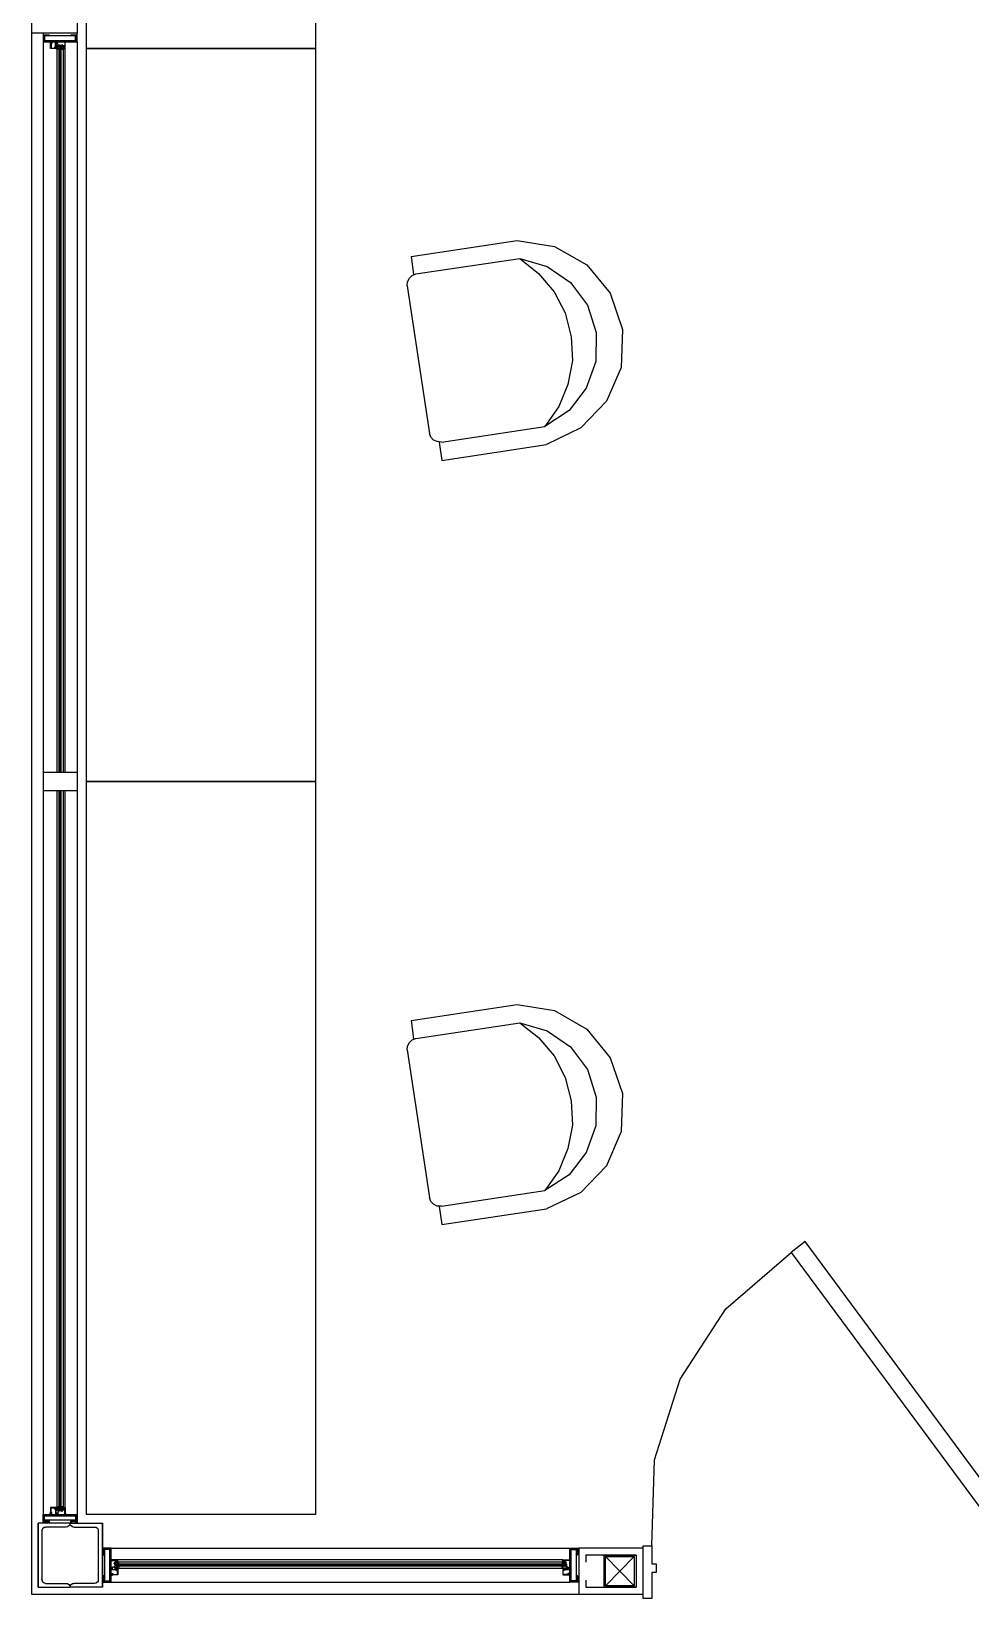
# Model space of a CAD drawing. Header units: metres. Extents: x 2 to 323, y -2 to 254.
# Drawn here: x 161.666 to 163.716, y 38.766 to 42.188 of the extents above; entities that cross this region are included whole.
import ezdxf

# ---------------------------------------------------------------- set-up
doc = ezdxf.new("R2010")
doc.units = ezdxf.units.M
for name, color, linetype in [('0-CARP', 7, 'Continuous'), ('0-CARPINTERIAS', 7, 'Continuous'), ('0-VISTA-005', 7, 'Continuous'), ('0-VISTA-010', 7, 'Continuous'), ('0-VISTA-015', 7, 'Continuous'), ('DURLOCK', 7, 'Continuous'), ('gris 0', 7, 'Continuous'), ('punta 01', 7, 'Continuous'), ('punta 02', 7, 'Continuous')]:
    doc.layers.add(name, color=color, linetype=linetype)

msp = doc.modelspace()

# ---------------------------------------------------------------- linework, layer by layer
for p, q in [((162.495, 41.696), (162.726, 41.731)), ((162.495, 41.696), (162.5, 41.657)), ((162.505, 41.658), (162.732, 41.692)), ((162.486, 41.632), (162.535, 41.31)), ((162.561, 41.291), (162.787, 41.325)), ((162.556, 41.291), (162.562, 41.251)), ((162.562, 41.251), (162.79, 41.286)), ((162.495, 40.028), (162.726, 40.063)), ((162.495, 40.028), (162.5, 39.988)), ((162.505, 39.989), (162.732, 40.023)), ((162.486, 39.964), (162.535, 39.642)), ((162.561, 39.623), (162.787, 39.657)), ((162.556, 39.622), (162.562, 39.583)), ((162.562, 39.583), (162.79, 39.617))]:
    msp.add_line(p, q)
for points in [[(162.726, 41.731), (162.808, 41.718), (162.878, 41.678), (162.929, 41.616), (162.956, 41.537), (162.953, 41.454), (162.921, 41.38), (162.865, 41.322), (162.79, 41.286)], [(162.732, 41.692), (162.792, 41.674), (162.843, 41.639), (162.88, 41.59), (162.899, 41.53), (162.898, 41.467), (162.877, 41.409), (162.84, 41.36), (162.787, 41.325)], [(162.732, 41.692), (162.773, 41.659), (162.807, 41.619), (162.831, 41.573), (162.844, 41.521), (162.847, 41.469), (162.837, 41.417), (162.817, 41.369), (162.787, 41.325)], [(162.486, 41.632), (162.487, 41.641), (162.491, 41.649), (162.497, 41.655), (162.505, 41.658)], [(162.561, 41.291), (162.552, 41.292), (162.544, 41.295), (162.538, 41.302), (162.535, 41.31)], [(162.726, 40.063), (162.808, 40.05), (162.878, 40.009), (162.929, 39.947), (162.956, 39.869), (162.953, 39.786), (162.921, 39.711), (162.865, 39.653), (162.79, 39.617)], [(162.732, 40.023), (162.792, 40.006), (162.843, 39.971), (162.88, 39.921), (162.899, 39.861), (162.898, 39.798), (162.877, 39.74), (162.84, 39.691), (162.787, 39.657)], [(162.732, 40.023), (162.773, 39.991), (162.807, 39.951), (162.831, 39.904), (162.844, 39.853), (162.847, 39.8), (162.837, 39.749), (162.817, 39.7), (162.787, 39.657)], [(162.486, 39.964), (162.487, 39.972), (162.491, 39.98), (162.497, 39.986), (162.505, 39.989)], [(162.561, 39.623), (162.552, 39.623), (162.544, 39.627), (162.538, 39.633), (162.535, 39.642)]]:
    msp.add_lwpolyline(points)
at = {"layer": '0-CARP'}
for p, q in [((161.692, 42.184), (161.692, 42.165)), ((161.692, 42.165), (161.707, 42.165)), ((161.693, 42.179), (161.693, 42.18)), ((161.693, 42.18), (161.704, 42.18)), ((161.693, 42.179), (161.693, 42.179)), ((161.693, 42.166), (161.693, 42.178)), ((161.693, 42.178), (161.693, 42.178)), ((161.709, 42.166), (161.693, 42.166)), ((161.762, 42.178), (161.695, 42.178)), ((161.695, 42.178), (161.695, 42.168)), ((161.695, 42.168), (161.762, 42.168)), ((161.707, 42.165), (161.707, 42.162)), ((161.707, 42.162), (161.708, 42.162)), ((161.708, 42.165), (161.708, 42.165)), ((161.708, 42.165), (161.722, 42.165)), ((161.709, 42.163), (161.708, 42.164)), ((161.708, 42.162), (161.709, 42.163)), ((161.708, 42.15), (161.708, 42.162)), ((161.708, 42.162), (161.71, 42.162)), ((161.709, 42.165), (161.711, 42.165)), ((161.71, 42.163), (161.709, 42.163)), ((161.711, 42.161), (161.709, 42.161)), ((161.709, 42.161), (161.709, 42.151)), ((161.71, 42.162), (161.71, 42.163)), ((161.746, 42.166), (161.711, 42.166)), ((161.711, 42.165), (161.711, 42.161)), ((161.719, 42.155), (161.719, 42.165)), ((161.719, 42.165), (161.72, 42.165)), ((161.72, 42.165), (161.722, 42.164)), ((161.722, 42.164), (161.72, 42.163)), ((161.72, 42.163), (161.72, 42.156)), ((161.72, 42.156), (161.723, 42.156)), ((161.721, 42.163), (161.721, 42.163)), ((161.722, 42.163), (161.721, 42.163)), ((161.721, 42.162), (161.721, 42.162)), ((161.721, 42.162), (161.724, 42.162)), ((161.723, 42.164), (161.723, 42.164)), ((161.723, 42.156), (161.725, 42.16)), ((161.723, 42.153), (161.723, 42.156)), ((161.724, 42.162), (161.724, 42.165)), ((161.724, 42.165), (161.728, 42.165)), ((161.725, 42.16), (161.727, 42.155)), ((161.727, 42.155), (161.727, 42.154)), ((161.728, 42.165), (161.728, 42.165)), ((161.728, 42.165), (161.728, 42.165)), ((161.728, 42.165), (161.729, 42.165)), ((161.729, 42.165), (161.729, 42.165)), ((161.729, 42.165), (161.729, 42.165)), ((161.729, 42.165), (161.737, 42.165)), ((161.732, 42.158), (161.733, 42.158)), ((161.733, 42.154), (161.733, 42.157)), ((161.734, 42.157), (161.734, 42.155)), ((161.739, 42.156), (161.734, 42.156)), ((161.739, 42.163), (161.739, 42.156)), ((161.74, 42.15), (161.74, 42.163)), ((161.742, 42.165), (161.766, 42.165)), ((161.764, 42.166), (161.748, 42.166)), ((161.753, 42.18), (161.764, 42.18)), ((161.762, 42.168), (161.762, 42.178)), ((161.764, 42.18), (161.764, 42.179)), ((161.764, 42.179), (161.764, 42.179)), ((161.764, 42.178), (161.764, 42.178)), ((161.764, 42.178), (161.764, 42.166)), ((161.766, 42.165), (161.766, 42.184)), ((161.722, 42.15), (161.708, 42.15)), ((161.709, 42.151), (161.717, 42.151)), ((161.717, 42.151), (161.717, 42.153)), ((161.723, 42.154), (161.72, 42.154)), ((161.72, 42.152), (161.722, 42.152)), ((161.721, 42.149), (161.721, 42.15)), ((161.721, 42.15), (161.723, 42.149)), ((161.722, 42.152), (161.723, 42.153)), ((161.723, 42.152), (161.722, 42.152)), ((161.726, 42.148), (161.722, 42.149)), ((161.723, 42.149), (161.723, 42.152)), ((161.727, 42.154), (161.726, 42.153)), ((161.726, 42.153), (161.726, 42.149)), ((161.733, 42.149), (161.733, 42.152)), ((161.734, 42.154), (161.738, 42.154)), ((161.734, 42.151), (161.734, 42.15)), ((161.734, 42.15), (161.736, 42.15)), ((161.735, 42.149), (161.734, 42.148)), ((161.735, 42.154), (161.736, 42.154)), ((161.738, 42.152), (161.735, 42.152)), ((161.736, 42.152), (161.735, 42.152)), ((161.735, 42.15), (161.74, 42.15)), ((161.736, 42.15), (161.736, 42.149)), ((161.737, 42.154), (161.737, 42.154)), ((161.737, 42.152), (161.737, 42.152)), ((161.738, 42.154), (161.738, 42.153)), ((161.738, 42.153), (161.738, 42.152)), ((161.692, 40.57), (161.766, 40.57)), ((161.692, 40.57), (161.692, 40.53)), ((161.766, 40.57), (161.766, 40.53)), ((161.692, 40.53), (161.766, 40.53)), ((161.692, 38.931), (161.692, 38.95)), ((161.692, 38.95), (161.707, 38.95)), ((161.709, 38.949), (161.693, 38.949)), ((161.693, 38.949), (161.693, 38.937)), ((161.695, 38.937), (161.695, 38.947)), ((161.695, 38.947), (161.762, 38.947)), ((161.707, 38.95), (161.707, 38.953)), ((161.707, 38.953), (161.708, 38.953)), ((161.722, 38.965), (161.708, 38.965)), ((161.708, 38.965), (161.708, 38.953)), ((161.708, 38.953), (161.71, 38.953)), ((161.708, 38.953), (161.709, 38.952)), ((161.709, 38.952), (161.708, 38.951)), ((161.708, 38.951), (161.708, 38.95)), ((161.708, 38.95), (161.722, 38.95)), ((161.709, 38.954), (161.709, 38.964)), ((161.709, 38.964), (161.717, 38.964)), ((161.711, 38.954), (161.709, 38.954)), ((161.71, 38.952), (161.709, 38.952)), ((161.709, 38.95), (161.711, 38.95)), ((161.71, 38.953), (161.71, 38.952)), ((161.711, 38.95), (161.711, 38.954)), ((161.746, 38.949), (161.711, 38.949)), ((161.717, 38.964), (161.717, 38.962)), ((161.719, 38.96), (161.719, 38.95)), ((161.719, 38.95), (161.72, 38.95)), ((161.72, 38.963), (161.722, 38.963)), ((161.723, 38.961), (161.72, 38.961)), ((161.72, 38.952), (161.72, 38.959)), ((161.72, 38.959), (161.723, 38.959)), ((161.722, 38.951), (161.72, 38.952)), ((161.72, 38.95), (161.722, 38.951)), ((161.721, 38.966), (161.721, 38.965)), ((161.721, 38.965), (161.723, 38.966)), ((161.721, 38.953), (161.721, 38.953)), ((161.721, 38.953), (161.724, 38.953)), ((161.721, 38.952), (161.721, 38.952)), ((161.722, 38.952), (161.721, 38.952)), ((161.726, 38.967), (161.722, 38.966)), ((161.723, 38.963), (161.722, 38.963)), ((161.722, 38.963), (161.723, 38.962)), ((161.723, 38.966), (161.723, 38.963)), ((161.723, 38.962), (161.723, 38.959)), ((161.723, 38.959), (161.725, 38.955)), ((161.723, 38.951), (161.723, 38.951)), ((161.724, 38.953), (161.724, 38.95)), ((161.724, 38.95), (161.728, 38.95)), ((161.725, 38.955), (161.727, 38.96)), ((161.726, 38.962), (161.726, 38.966)), ((161.727, 38.961), (161.726, 38.962)), ((161.727, 38.96), (161.727, 38.961)), ((161.728, 38.95), (161.728, 38.95)), ((161.728, 38.95), (161.728, 38.95)), ((161.728, 38.95), (161.729, 38.95)), ((161.729, 38.95), (161.729, 38.95)), ((161.729, 38.95), (161.729, 38.95)), ((161.729, 38.95), (161.737, 38.95)), ((161.732, 38.957), (161.733, 38.957)), ((161.733, 38.966), (161.733, 38.963)), ((161.733, 38.962), (161.733, 38.958)), ((161.735, 38.966), (161.734, 38.967)), ((161.734, 38.964), (161.734, 38.965)), ((161.734, 38.965), (161.736, 38.965)), ((161.734, 38.961), (161.738, 38.961)), ((161.734, 38.958), (161.734, 38.961)), ((161.739, 38.959), (161.734, 38.959)), ((161.735, 38.965), (161.74, 38.965)), ((161.738, 38.963), (161.735, 38.963)), ((161.736, 38.963), (161.735, 38.963)), ((161.735, 38.961), (161.736, 38.961)), ((161.736, 38.965), (161.736, 38.966)), ((161.737, 38.963), (161.737, 38.963)), ((161.737, 38.961), (161.737, 38.961)), ((161.738, 38.962), (161.738, 38.963)), ((161.738, 38.961), (161.738, 38.962)), ((161.739, 38.952), (161.739, 38.959)), ((161.74, 38.965), (161.74, 38.952)), ((161.742, 38.95), (161.766, 38.95)), ((161.764, 38.949), (161.748, 38.949)), ((161.762, 38.947), (161.762, 38.937)), ((161.764, 38.937), (161.764, 38.949)), ((161.766, 38.95), (161.766, 38.931)), ((161.693, 38.931), (161.692, 38.931)), ((161.693, 38.937), (161.693, 38.937)), ((161.693, 38.936), (161.693, 38.936)), ((161.693, 38.936), (161.693, 38.935)), ((161.693, 38.935), (161.704, 38.935)), ((161.698, 38.934), (161.693, 38.934)), ((161.693, 38.934), (161.693, 38.931)), ((161.762, 38.937), (161.695, 38.937)), ((161.699, 38.934), (161.698, 38.934)), ((161.698, 38.934), (161.698, 38.934)), ((161.704, 38.934), (161.699, 38.934)), ((161.704, 38.933), (161.704, 38.934)), ((161.705, 38.935), (161.705, 38.933)), ((161.752, 38.933), (161.752, 38.935)), ((161.753, 38.935), (161.764, 38.935)), ((161.758, 38.934), (161.753, 38.934)), ((161.753, 38.934), (161.753, 38.933)), ((161.759, 38.934), (161.758, 38.934)), ((161.764, 38.934), (161.759, 38.934)), ((161.759, 38.934), (161.759, 38.934)), ((161.764, 38.937), (161.764, 38.937)), ((161.764, 38.935), (161.764, 38.936)), ((161.764, 38.936), (161.764, 38.936)), ((161.764, 38.931), (161.764, 38.934)), ((161.766, 38.931), (161.764, 38.931)), ((161.84, 38.876), (161.821, 38.876)), ((161.821, 38.876), (161.821, 38.874)), ((161.821, 38.874), (161.824, 38.874)), ((161.824, 38.874), (161.824, 38.869)), ((161.825, 38.863), (161.825, 38.874)), ((161.825, 38.874), (161.825, 38.874)), ((161.825, 38.874), (161.825, 38.874)), ((161.827, 38.874), (161.827, 38.874)), ((161.827, 38.874), (161.838, 38.874)), ((161.838, 38.874), (161.838, 38.858)), ((161.84, 38.852), (161.84, 38.876)), ((162.841, 38.853), (162.841, 38.876)), ((162.841, 38.876), (162.861, 38.876)), ((162.854, 38.874), (162.843, 38.874)), ((162.843, 38.874), (162.843, 38.858)), ((162.854, 38.874), (162.854, 38.874)), ((162.856, 38.863), (162.856, 38.874)), ((162.856, 38.874), (162.856, 38.874)), ((162.856, 38.874), (162.856, 38.874)), ((162.86, 38.874), (162.858, 38.874)), ((162.858, 38.874), (162.858, 38.869)), ((162.861, 38.876), (162.86, 38.874)), ((161.824, 38.863), (161.823, 38.863)), ((161.823, 38.862), (161.825, 38.862)), ((161.824, 38.869), (161.824, 38.869)), ((161.824, 38.869), (161.824, 38.869)), ((161.824, 38.869), (161.824, 38.863)), ((161.838, 38.856), (161.838, 38.821)), ((161.84, 38.84), (161.84, 38.847)), ((161.84, 38.839), (161.84, 38.84)), ((161.84, 38.838), (161.84, 38.839)), ((161.84, 38.839), (161.84, 38.839)), ((161.84, 38.834), (161.84, 38.838)), ((161.84, 38.838), (161.84, 38.838)), ((161.84, 38.838), (161.84, 38.838)), ((161.855, 38.851), (161.842, 38.851)), ((161.842, 38.849), (161.849, 38.849)), ((161.844, 38.835), (161.849, 38.837)), ((161.847, 38.843), (161.847, 38.843)), ((161.848, 38.844), (161.85, 38.844)), ((161.851, 38.843), (161.848, 38.843)), ((161.849, 38.849), (161.849, 38.845)), ((161.85, 38.837), (161.85, 38.837)), ((161.851, 38.845), (161.851, 38.848)), ((161.851, 38.848), (161.852, 38.848)), ((161.851, 38.847), (161.851, 38.847)), ((161.851, 38.845), (161.851, 38.846)), ((161.851, 38.837), (161.852, 38.836)), ((161.852, 38.848), (161.853, 38.848)), ((161.852, 38.836), (161.856, 38.836)), ((161.853, 38.848), (161.853, 38.845)), ((161.853, 38.847), (161.853, 38.847)), ((161.853, 38.846), (161.853, 38.845)), ((161.855, 38.843), (161.853, 38.843)), ((161.854, 38.844), (161.855, 38.844)), ((161.855, 38.845), (161.855, 38.851)), ((161.855, 38.844), (161.855, 38.846)), ((161.855, 38.846), (161.856, 38.846)), ((161.856, 38.845), (161.856, 38.844)), ((161.857, 38.836), (161.856, 38.832)), ((162.824, 38.836), (162.825, 38.832)), ((162.826, 38.846), (162.825, 38.846)), ((162.825, 38.845), (162.825, 38.844)), ((162.829, 38.836), (162.825, 38.836)), ((162.826, 38.845), (162.826, 38.851)), ((162.826, 38.851), (162.839, 38.851)), ((162.826, 38.844), (162.826, 38.846)), ((162.828, 38.844), (162.826, 38.844)), ((162.826, 38.843), (162.829, 38.843)), ((162.828, 38.848), (162.828, 38.845)), ((162.83, 38.848), (162.829, 38.848)), ((162.829, 38.848), (162.829, 38.848)), ((162.829, 38.847), (162.829, 38.847)), ((162.829, 38.846), (162.829, 38.845)), ((162.83, 38.837), (162.829, 38.836)), ((162.83, 38.845), (162.83, 38.848)), ((162.83, 38.847), (162.83, 38.847)), ((162.83, 38.845), (162.83, 38.846)), ((162.83, 38.843), (162.833, 38.843)), ((162.834, 38.844), (162.831, 38.844)), ((162.831, 38.837), (162.831, 38.837)), ((162.839, 38.849), (162.832, 38.849)), ((162.832, 38.849), (162.832, 38.845)), ((162.837, 38.835), (162.832, 38.837)), ((162.834, 38.843), (162.834, 38.843)), ((162.841, 38.84), (162.841, 38.847)), ((162.841, 38.839), (162.841, 38.84)), ((162.841, 38.838), (162.841, 38.839)), ((162.841, 38.839), (162.841, 38.839)), ((162.841, 38.835), (162.841, 38.838)), ((162.841, 38.838), (162.841, 38.838)), ((162.841, 38.838), (162.841, 38.838)), ((162.843, 38.856), (162.843, 38.821)), ((162.858, 38.862), (162.856, 38.862)), ((162.858, 38.869), (162.857, 38.869)), ((162.857, 38.869), (162.858, 38.869)), ((162.858, 38.869), (162.858, 38.863)), ((162.858, 38.863), (162.858, 38.863)), ((161.824, 38.803), (161.821, 38.803)), ((161.821, 38.803), (161.821, 38.802)), ((161.821, 38.802), (161.84, 38.802)), ((161.825, 38.816), (161.823, 38.816)), ((161.823, 38.814), (161.824, 38.814)), ((161.824, 38.814), (161.824, 38.809)), ((161.824, 38.809), (161.824, 38.809)), ((161.824, 38.809), (161.824, 38.808)), ((161.824, 38.808), (161.824, 38.803)), ((161.825, 38.803), (161.825, 38.814)), ((161.825, 38.803), (161.825, 38.803)), ((161.825, 38.803), (161.825, 38.803)), ((161.838, 38.803), (161.827, 38.803)), ((161.827, 38.803), (161.827, 38.803)), ((161.838, 38.819), (161.838, 38.803)), ((161.843, 38.834), (161.84, 38.834)), ((161.84, 38.833), (161.841, 38.833)), ((161.84, 38.83), (161.841, 38.832)), ((161.84, 38.818), (161.84, 38.832)), ((161.84, 38.829), (161.84, 38.83)), ((161.85, 38.829), (161.84, 38.829)), ((161.84, 38.819), (161.84, 38.821)), ((161.84, 38.821), (161.844, 38.821)), ((161.84, 38.818), (161.84, 38.818)), ((161.84, 38.802), (161.84, 38.817)), ((161.84, 38.817), (161.843, 38.817)), ((161.841, 38.832), (161.842, 38.83)), ((161.842, 38.819), (161.841, 38.818)), ((161.842, 38.832), (161.842, 38.831)), ((161.842, 38.831), (161.842, 38.831)), ((161.842, 38.831), (161.842, 38.831)), ((161.842, 38.83), (161.849, 38.83)), ((161.843, 38.82), (161.842, 38.82)), ((161.842, 38.82), (161.842, 38.819)), ((161.843, 38.818), (161.842, 38.819)), ((161.843, 38.831), (161.843, 38.834)), ((161.843, 38.818), (161.843, 38.82)), ((161.855, 38.818), (161.843, 38.818)), ((161.843, 38.817), (161.843, 38.818)), ((161.849, 38.833), (161.844, 38.835)), ((161.844, 38.821), (161.844, 38.819)), ((161.844, 38.819), (161.854, 38.819)), ((161.849, 38.83), (161.849, 38.833)), ((161.852, 38.833), (161.849, 38.833)), ((161.851, 38.833), (161.851, 38.83)), ((161.853, 38.832), (161.852, 38.833)), ((161.854, 38.827), (161.852, 38.827)), ((161.855, 38.833), (161.853, 38.833)), ((161.853, 38.833), (161.853, 38.832)), ((161.853, 38.83), (161.853, 38.832)), ((161.854, 38.819), (161.854, 38.827)), ((161.855, 38.832), (161.855, 38.833)), ((161.855, 38.832), (161.855, 38.818)), ((161.856, 38.832), (161.855, 38.832)), ((162.825, 38.832), (162.826, 38.832)), ((162.826, 38.832), (162.826, 38.833)), ((162.826, 38.833), (162.828, 38.833)), ((162.826, 38.832), (162.826, 38.818)), ((162.826, 38.818), (162.838, 38.818)), ((162.827, 38.819), (162.827, 38.828)), ((162.827, 38.828), (162.829, 38.828)), ((162.837, 38.819), (162.827, 38.819)), ((162.828, 38.833), (162.828, 38.832)), ((162.828, 38.832), (162.829, 38.833)), ((162.828, 38.83), (162.828, 38.832)), ((162.829, 38.833), (162.832, 38.833)), ((162.83, 38.833), (162.83, 38.83)), ((162.831, 38.83), (162.841, 38.83)), ((162.832, 38.833), (162.837, 38.835)), ((162.832, 38.831), (162.832, 38.833)), ((162.839, 38.831), (162.832, 38.831)), ((162.841, 38.821), (162.837, 38.821)), ((162.837, 38.821), (162.837, 38.819)), ((162.838, 38.831), (162.838, 38.835)), ((162.838, 38.835), (162.841, 38.835)), ((162.838, 38.818), (162.838, 38.82)), ((162.838, 38.82), (162.84, 38.82)), ((162.838, 38.818), (162.839, 38.819)), ((162.838, 38.817), (162.838, 38.818)), ((162.841, 38.817), (162.838, 38.817)), ((162.839, 38.833), (162.839, 38.831)), ((162.84, 38.832), (162.839, 38.831)), ((162.839, 38.831), (162.839, 38.831)), ((162.839, 38.831), (162.839, 38.831)), ((162.841, 38.833), (162.84, 38.833)), ((162.841, 38.831), (162.84, 38.832)), ((162.84, 38.82), (162.84, 38.819)), ((162.84, 38.819), (162.841, 38.818)), ((162.841, 38.818), (162.841, 38.833)), ((162.841, 38.83), (162.841, 38.831)), ((162.841, 38.819), (162.841, 38.821)), ((162.841, 38.818), (162.841, 38.818)), ((162.841, 38.802), (162.841, 38.817)), ((162.861, 38.802), (162.841, 38.802)), ((162.843, 38.819), (162.843, 38.803)), ((162.843, 38.803), (162.854, 38.803)), ((162.854, 38.803), (162.854, 38.803)), ((162.856, 38.816), (162.858, 38.816)), ((162.856, 38.803), (162.856, 38.814)), ((162.856, 38.803), (162.856, 38.803)), ((162.856, 38.803), (162.856, 38.803)), ((162.858, 38.809), (162.857, 38.809)), ((162.857, 38.809), (162.858, 38.808)), ((162.858, 38.814), (162.858, 38.814)), ((162.858, 38.814), (162.858, 38.809)), ((162.858, 38.808), (162.858, 38.803)), ((162.858, 38.803), (162.86, 38.803)), ((162.86, 38.803), (162.861, 38.802))]:
    msp.add_line(p, q, dxfattribs=at)
for points in [[(161.693, 42.178), (161.693, 42.178), (161.694, 42.178), (161.694, 42.178), (161.694, 42.179), (161.694, 42.179), (161.694, 42.179), (161.693, 42.179), (161.693, 42.179)], [(161.704, 42.18), (161.704, 42.18), (161.704, 42.18), (161.705, 42.179), (161.705, 42.179), (161.705, 42.18), (161.705, 42.18), (161.705, 42.18), (161.705, 42.18)], [(161.708, 42.165), (161.708, 42.165), (161.708, 42.165), (161.708, 42.165), (161.708, 42.165)], [(161.711, 42.166), (161.711, 42.167), (161.711, 42.167), (161.71, 42.167), (161.71, 42.167), (161.71, 42.167), (161.71, 42.167), (161.709, 42.167), (161.709, 42.166)], [(161.709, 42.163), (161.709, 42.163), (161.709, 42.163), (161.709, 42.164), (161.709, 42.164), (161.709, 42.164), (161.709, 42.164), (161.709, 42.165), (161.709, 42.165)], [(161.717, 42.153), (161.718, 42.154), (161.718, 42.154), (161.719, 42.155), (161.719, 42.155)], [(161.721, 42.162), (161.721, 42.162), (161.721, 42.162), (161.721, 42.162), (161.721, 42.162)], [(161.723, 42.164), (161.723, 42.165), (161.723, 42.165), (161.723, 42.165), (161.722, 42.165)], [(161.722, 42.163), (161.723, 42.163), (161.723, 42.163), (161.723, 42.163), (161.723, 42.164)], [(161.723, 42.156), (161.723, 42.156), (161.723, 42.155), (161.723, 42.155), (161.723, 42.155), (161.723, 42.155), (161.723, 42.154), (161.723, 42.154), (161.723, 42.154)], [(161.732, 42.158), (161.732, 42.157), (161.732, 42.157), (161.731, 42.156), (161.731, 42.156)], [(161.733, 42.157), (161.732, 42.157), (161.732, 42.156), (161.732, 42.156), (161.731, 42.156)], [(161.732, 42.158), (161.732, 42.158), (161.732, 42.158), (161.732, 42.158), (161.732, 42.158)], [(161.734, 42.157), (161.734, 42.157), (161.734, 42.158), (161.733, 42.158), (161.733, 42.158)], [(161.734, 42.156), (161.734, 42.156), (161.734, 42.155), (161.734, 42.155), (161.734, 42.155), (161.734, 42.155), (161.734, 42.154), (161.734, 42.154), (161.734, 42.154)], [(161.734, 42.155), (161.734, 42.154), (161.734, 42.154), (161.734, 42.154), (161.735, 42.154)], [(161.739, 42.163), (161.739, 42.164), (161.738, 42.164), (161.738, 42.165), (161.737, 42.165)], [(161.742, 42.165), (161.742, 42.165), (161.741, 42.164), (161.741, 42.164), (161.74, 42.163)], [(161.748, 42.166), (161.748, 42.167), (161.748, 42.167), (161.747, 42.167), (161.747, 42.167), (161.747, 42.167), (161.747, 42.167), (161.746, 42.167), (161.746, 42.166)], [(161.752, 42.18), (161.752, 42.18), (161.752, 42.18), (161.752, 42.18), (161.752, 42.179), (161.753, 42.179), (161.753, 42.18), (161.753, 42.18), (161.753, 42.18)], [(161.764, 42.179), (161.764, 42.179), (161.764, 42.179), (161.763, 42.179), (161.763, 42.179), (161.763, 42.178), (161.764, 42.178), (161.764, 42.178), (161.764, 42.178)], [(161.72, 42.152), (161.719, 42.152), (161.719, 42.152), (161.718, 42.152), (161.718, 42.153), (161.718, 42.153), (161.719, 42.154), (161.719, 42.154), (161.72, 42.154)], [(161.721, 42.149), (161.722, 42.149), (161.722, 42.149), (161.722, 42.149), (161.722, 42.149)], [(161.722, 42.152), (161.723, 42.152), (161.723, 42.151), (161.723, 42.151), (161.723, 42.151), (161.723, 42.15), (161.723, 42.15), (161.723, 42.15), (161.722, 42.15)], [(161.727, 42.147), (161.727, 42.148), (161.727, 42.148), (161.726, 42.149), (161.726, 42.149)], [(161.727, 42.147), (161.727, 42.148), (161.727, 42.148), (161.726, 42.148), (161.726, 42.148)], [(161.727, 42.154), (161.727, 42.154), (161.727, 42.154), (161.727, 42.154), (161.727, 42.154)], [(161.733, 42.154), (161.732, 42.153), (161.732, 42.153), (161.731, 42.152), (161.731, 42.151)], [(161.733, 42.152), (161.732, 42.152), (161.732, 42.152), (161.732, 42.152), (161.731, 42.151)], [(161.733, 42.149), (161.732, 42.149), (161.732, 42.149), (161.731, 42.148), (161.731, 42.147)], [(161.733, 42.148), (161.732, 42.148), (161.732, 42.148), (161.732, 42.148), (161.731, 42.147)], [(161.734, 42.148), (161.733, 42.148), (161.733, 42.148), (161.733, 42.148), (161.733, 42.148)], [(161.735, 42.152), (161.734, 42.152), (161.734, 42.151), (161.734, 42.151), (161.734, 42.151), (161.734, 42.15), (161.734, 42.15), (161.734, 42.15), (161.735, 42.15)], [(161.735, 42.152), (161.734, 42.152), (161.734, 42.152), (161.734, 42.152), (161.734, 42.151)], [(161.735, 42.149), (161.735, 42.149), (161.736, 42.149), (161.736, 42.149), (161.736, 42.149)], [(161.737, 42.154), (161.737, 42.154), (161.736, 42.154), (161.736, 42.154), (161.736, 42.154)], [(161.736, 42.152), (161.736, 42.152), (161.736, 42.152), (161.737, 42.152), (161.737, 42.152)], [(161.738, 42.154), (161.738, 42.154), (161.737, 42.154), (161.737, 42.154), (161.737, 42.154)], [(161.737, 42.152), (161.737, 42.152), (161.737, 42.152), (161.738, 42.152), (161.738, 42.152)], [(161.738, 42.152), (161.738, 42.152), (161.739, 42.152), (161.739, 42.152), (161.739, 42.153), (161.739, 42.153), (161.739, 42.154), (161.738, 42.154), (161.738, 42.154)], [(161.708, 38.95), (161.708, 38.95), (161.708, 38.95), (161.708, 38.95), (161.708, 38.95)], [(161.709, 38.95), (161.709, 38.951), (161.709, 38.951), (161.709, 38.951), (161.709, 38.951), (161.709, 38.951), (161.709, 38.952), (161.709, 38.952), (161.709, 38.952)], [(161.709, 38.949), (161.709, 38.948), (161.71, 38.948), (161.71, 38.948), (161.71, 38.948), (161.71, 38.948), (161.711, 38.948), (161.711, 38.948), (161.711, 38.949)], [(161.719, 38.96), (161.719, 38.96), (161.718, 38.961), (161.718, 38.961), (161.717, 38.962)], [(161.72, 38.961), (161.719, 38.961), (161.719, 38.961), (161.718, 38.962), (161.718, 38.962), (161.718, 38.963), (161.719, 38.963), (161.719, 38.963), (161.72, 38.963)], [(161.722, 38.966), (161.722, 38.966), (161.722, 38.966), (161.722, 38.966), (161.721, 38.966)], [(161.721, 38.953), (161.721, 38.953), (161.721, 38.953), (161.721, 38.953), (161.721, 38.953)], [(161.722, 38.965), (161.723, 38.965), (161.723, 38.965), (161.723, 38.965), (161.723, 38.964), (161.723, 38.964), (161.723, 38.964), (161.723, 38.963), (161.722, 38.963)], [(161.723, 38.951), (161.723, 38.952), (161.723, 38.952), (161.723, 38.952), (161.722, 38.952)], [(161.722, 38.95), (161.723, 38.95), (161.723, 38.95), (161.723, 38.95), (161.723, 38.951)], [(161.723, 38.961), (161.723, 38.961), (161.723, 38.961), (161.723, 38.96), (161.723, 38.96), (161.723, 38.96), (161.723, 38.96), (161.723, 38.959), (161.723, 38.959)], [(161.726, 38.967), (161.726, 38.967), (161.727, 38.967), (161.727, 38.967), (161.727, 38.968)], [(161.726, 38.966), (161.726, 38.966), (161.727, 38.967), (161.727, 38.967), (161.727, 38.968)], [(161.727, 38.961), (161.727, 38.961), (161.727, 38.961), (161.727, 38.961), (161.727, 38.961)], [(161.731, 38.968), (161.732, 38.967), (161.732, 38.967), (161.732, 38.967), (161.733, 38.967)], [(161.731, 38.968), (161.731, 38.967), (161.732, 38.966), (161.732, 38.966), (161.733, 38.966)], [(161.731, 38.964), (161.732, 38.963), (161.732, 38.963), (161.732, 38.963), (161.733, 38.963)], [(161.731, 38.964), (161.731, 38.963), (161.732, 38.962), (161.732, 38.962), (161.733, 38.962)], [(161.731, 38.959), (161.732, 38.959), (161.732, 38.959), (161.732, 38.958), (161.733, 38.958)], [(161.731, 38.959), (161.731, 38.959), (161.732, 38.958), (161.732, 38.958), (161.732, 38.957)], [(161.732, 38.957), (161.732, 38.957), (161.732, 38.957), (161.732, 38.957), (161.732, 38.957)], [(161.733, 38.967), (161.733, 38.967), (161.733, 38.967), (161.733, 38.967), (161.734, 38.967)], [(161.733, 38.957), (161.733, 38.957), (161.734, 38.957), (161.734, 38.958), (161.734, 38.958)], [(161.735, 38.965), (161.734, 38.965), (161.734, 38.965), (161.734, 38.965), (161.734, 38.964), (161.734, 38.964), (161.734, 38.964), (161.734, 38.963), (161.735, 38.963)], [(161.734, 38.964), (161.734, 38.963), (161.734, 38.963), (161.734, 38.963), (161.735, 38.963)], [(161.734, 38.961), (161.734, 38.961), (161.734, 38.961), (161.734, 38.96), (161.734, 38.96), (161.734, 38.96), (161.734, 38.96), (161.734, 38.959), (161.734, 38.959)], [(161.735, 38.961), (161.734, 38.961), (161.734, 38.961), (161.734, 38.961), (161.734, 38.961)], [(161.736, 38.966), (161.736, 38.966), (161.736, 38.966), (161.735, 38.966), (161.735, 38.966)], [(161.737, 38.963), (161.737, 38.963), (161.736, 38.963), (161.736, 38.963), (161.736, 38.963)], [(161.736, 38.961), (161.736, 38.961), (161.736, 38.961), (161.737, 38.961), (161.737, 38.961)], [(161.738, 38.963), (161.738, 38.963), (161.737, 38.963), (161.737, 38.963), (161.737, 38.963)], [(161.737, 38.961), (161.737, 38.961), (161.737, 38.961), (161.738, 38.961), (161.738, 38.961)], [(161.737, 38.95), (161.738, 38.95), (161.738, 38.951), (161.739, 38.951), (161.739, 38.952)], [(161.738, 38.961), (161.738, 38.961), (161.739, 38.961), (161.739, 38.962), (161.739, 38.962), (161.739, 38.963), (161.739, 38.963), (161.738, 38.963), (161.738, 38.963)], [(161.74, 38.952), (161.741, 38.951), (161.741, 38.951), (161.742, 38.95), (161.742, 38.95)], [(161.746, 38.949), (161.746, 38.948), (161.747, 38.948), (161.747, 38.948), (161.747, 38.948), (161.747, 38.948), (161.748, 38.948), (161.748, 38.948), (161.748, 38.949)], [(161.693, 38.936), (161.693, 38.936), (161.694, 38.936), (161.694, 38.936), (161.694, 38.936), (161.694, 38.937), (161.694, 38.937), (161.693, 38.937), (161.693, 38.937)], [(161.705, 38.935), (161.705, 38.935), (161.705, 38.935), (161.705, 38.935), (161.705, 38.936), (161.705, 38.936), (161.704, 38.936), (161.704, 38.935), (161.704, 38.935)], [(161.704, 38.933), (161.704, 38.933), (161.704, 38.932), (161.704, 38.932), (161.705, 38.932), (161.705, 38.932), (161.705, 38.932), (161.705, 38.933), (161.705, 38.933)], [(161.753, 38.935), (161.753, 38.935), (161.753, 38.936), (161.753, 38.936), (161.752, 38.936), (161.752, 38.935), (161.752, 38.935), (161.752, 38.935), (161.752, 38.935)], [(161.752, 38.933), (161.752, 38.933), (161.752, 38.932), (161.752, 38.932), (161.753, 38.932), (161.753, 38.932), (161.753, 38.932), (161.753, 38.933), (161.753, 38.933)], [(161.764, 38.937), (161.764, 38.937), (161.764, 38.937), (161.763, 38.937), (161.763, 38.936), (161.763, 38.936), (161.764, 38.936), (161.764, 38.936), (161.764, 38.936)], [(161.825, 38.874), (161.825, 38.874), (161.826, 38.874), (161.826, 38.874), (161.826, 38.874), (161.826, 38.874), (161.827, 38.874), (161.827, 38.874), (161.827, 38.874)], [(162.854, 38.874), (162.854, 38.874), (162.854, 38.874), (162.855, 38.874), (162.855, 38.874), (162.855, 38.874), (162.856, 38.874), (162.856, 38.874), (162.856, 38.874)], [(161.823, 38.863), (161.822, 38.863), (161.822, 38.863), (161.822, 38.863), (161.822, 38.863), (161.822, 38.862), (161.822, 38.862), (161.822, 38.862), (161.823, 38.862)], [(161.825, 38.862), (161.825, 38.862), (161.825, 38.862), (161.825, 38.862), (161.825, 38.862), (161.825, 38.863), (161.825, 38.863), (161.825, 38.863), (161.825, 38.863)], [(161.838, 38.858), (161.838, 38.858), (161.838, 38.858), (161.838, 38.857), (161.838, 38.857), (161.838, 38.857), (161.838, 38.857), (161.838, 38.856), (161.838, 38.856)], [(161.84, 38.852), (161.84, 38.852), (161.84, 38.851), (161.841, 38.851), (161.842, 38.851)], [(161.842, 38.849), (161.841, 38.849), (161.84, 38.849), (161.84, 38.848), (161.84, 38.847)], [(161.848, 38.844), (161.847, 38.844), (161.847, 38.844), (161.847, 38.844), (161.847, 38.843)], [(161.847, 38.842), (161.848, 38.842), (161.848, 38.842), (161.848, 38.841), (161.849, 38.841)], [(161.848, 38.843), (161.848, 38.842), (161.848, 38.842), (161.849, 38.842), (161.849, 38.841)], [(161.849, 38.845), (161.849, 38.844), (161.849, 38.844), (161.85, 38.844), (161.85, 38.844), (161.85, 38.844), (161.85, 38.844), (161.851, 38.844), (161.851, 38.845)], [(161.85, 38.837), (161.85, 38.837), (161.85, 38.837), (161.85, 38.837), (161.849, 38.837)], [(161.85, 38.844), (161.851, 38.844), (161.851, 38.844), (161.851, 38.844), (161.851, 38.845)], [(161.851, 38.837), (161.851, 38.837), (161.851, 38.837), (161.851, 38.837), (161.85, 38.837)], [(161.853, 38.848), (161.853, 38.848), (161.853, 38.849), (161.852, 38.849), (161.852, 38.849), (161.851, 38.849), (161.851, 38.849), (161.851, 38.848), (161.851, 38.848)], [(161.851, 38.848), (161.851, 38.848), (161.851, 38.847), (161.851, 38.847), (161.851, 38.847)], [(161.851, 38.847), (161.851, 38.847), (161.851, 38.846), (161.851, 38.846), (161.851, 38.846)], [(161.851, 38.847), (161.851, 38.847), (161.851, 38.847), (161.851, 38.847), (161.851, 38.847)], [(161.851, 38.846), (161.851, 38.846), (161.851, 38.846), (161.851, 38.846), (161.851, 38.846)], [(161.851, 38.843), (161.852, 38.842), (161.852, 38.842), (161.853, 38.841), (161.853, 38.841)], [(161.853, 38.847), (161.853, 38.847), (161.853, 38.847), (161.853, 38.848), (161.853, 38.848)], [(161.853, 38.847), (161.853, 38.847), (161.853, 38.847), (161.853, 38.847), (161.853, 38.847)], [(161.853, 38.846), (161.853, 38.846), (161.853, 38.846), (161.853, 38.847), (161.853, 38.847)], [(161.853, 38.846), (161.853, 38.846), (161.853, 38.846), (161.853, 38.846), (161.853, 38.846)], [(161.853, 38.845), (161.853, 38.844), (161.853, 38.844), (161.854, 38.844), (161.854, 38.844), (161.855, 38.844), (161.855, 38.844), (161.855, 38.844), (161.855, 38.845)], [(161.853, 38.845), (161.853, 38.844), (161.853, 38.844), (161.853, 38.844), (161.854, 38.844)], [(161.853, 38.843), (161.853, 38.842), (161.853, 38.842), (161.853, 38.842), (161.853, 38.841)], [(161.855, 38.843), (161.856, 38.842), (161.856, 38.842), (161.857, 38.841), (161.858, 38.841)], [(161.856, 38.845), (161.856, 38.846), (161.856, 38.846), (161.856, 38.846), (161.856, 38.846)], [(161.856, 38.844), (161.856, 38.844), (161.857, 38.843), (161.857, 38.843), (161.857, 38.843)], [(161.858, 38.837), (161.857, 38.837), (161.857, 38.837), (161.856, 38.836), (161.856, 38.836)], [(161.857, 38.843), (161.857, 38.842), (161.857, 38.842), (161.857, 38.842), (161.858, 38.841)], [(161.858, 38.837), (161.857, 38.837), (161.857, 38.837), (161.857, 38.836), (161.857, 38.836)], [(162.824, 38.841), (162.824, 38.842), (162.824, 38.842), (162.824, 38.842), (162.825, 38.843)], [(162.824, 38.841), (162.824, 38.842), (162.825, 38.842), (162.825, 38.842), (162.826, 38.843)], [(162.824, 38.836), (162.824, 38.836), (162.824, 38.837), (162.824, 38.837), (162.824, 38.837)], [(162.825, 38.836), (162.825, 38.837), (162.825, 38.837), (162.824, 38.837), (162.824, 38.837)], [(162.825, 38.846), (162.825, 38.846), (162.825, 38.846), (162.825, 38.846), (162.825, 38.845)], [(162.825, 38.843), (162.825, 38.843), (162.825, 38.843), (162.825, 38.844), (162.825, 38.844)], [(162.826, 38.845), (162.826, 38.844), (162.826, 38.844), (162.827, 38.844), (162.827, 38.844), (162.827, 38.844), (162.828, 38.844), (162.828, 38.844), (162.828, 38.845)], [(162.83, 38.848), (162.83, 38.848), (162.83, 38.849), (162.83, 38.849), (162.829, 38.849), (162.829, 38.849), (162.828, 38.849), (162.828, 38.848), (162.828, 38.848)], [(162.829, 38.848), (162.828, 38.848), (162.828, 38.848), (162.828, 38.847), (162.828, 38.847)], [(162.829, 38.847), (162.828, 38.847), (162.828, 38.847), (162.828, 38.847), (162.828, 38.847)], [(162.829, 38.847), (162.828, 38.847), (162.828, 38.847), (162.828, 38.846), (162.828, 38.846)], [(162.829, 38.846), (162.828, 38.846), (162.828, 38.846), (162.828, 38.846), (162.828, 38.846)], [(162.828, 38.844), (162.828, 38.844), (162.828, 38.844), (162.828, 38.844), (162.829, 38.845)], [(162.828, 38.841), (162.828, 38.842), (162.828, 38.842), (162.828, 38.842), (162.829, 38.843)], [(162.828, 38.841), (162.828, 38.842), (162.829, 38.842), (162.829, 38.842), (162.83, 38.843)], [(162.83, 38.847), (162.83, 38.847), (162.83, 38.848), (162.83, 38.848), (162.83, 38.848)], [(162.83, 38.846), (162.83, 38.846), (162.83, 38.847), (162.83, 38.847), (162.83, 38.847)], [(162.83, 38.847), (162.83, 38.847), (162.83, 38.847), (162.83, 38.847), (162.83, 38.847)], [(162.83, 38.846), (162.83, 38.846), (162.83, 38.846), (162.83, 38.846), (162.83, 38.846)], [(162.83, 38.845), (162.831, 38.844), (162.831, 38.844), (162.831, 38.844), (162.831, 38.844), (162.832, 38.844), (162.832, 38.844), (162.832, 38.844), (162.832, 38.845)], [(162.83, 38.845), (162.83, 38.844), (162.83, 38.844), (162.83, 38.844), (162.831, 38.844)], [(162.831, 38.837), (162.831, 38.837), (162.83, 38.837), (162.83, 38.837), (162.83, 38.837)], [(162.832, 38.837), (162.832, 38.837), (162.832, 38.837), (162.831, 38.837), (162.831, 38.837)], [(162.832, 38.841), (162.833, 38.842), (162.833, 38.842), (162.833, 38.842), (162.833, 38.843)], [(162.832, 38.841), (162.833, 38.841), (162.833, 38.842), (162.834, 38.842), (162.834, 38.842)], [(162.834, 38.843), (162.834, 38.844), (162.834, 38.844), (162.834, 38.844), (162.834, 38.844)], [(162.839, 38.851), (162.84, 38.851), (162.841, 38.851), (162.841, 38.852), (162.841, 38.853)], [(162.841, 38.847), (162.841, 38.848), (162.841, 38.849), (162.84, 38.849), (162.839, 38.849)], [(162.843, 38.856), (162.843, 38.856), (162.843, 38.857), (162.843, 38.857), (162.843, 38.857), (162.843, 38.858), (162.843, 38.858), (162.843, 38.858), (162.843, 38.858)], [(162.856, 38.863), (162.856, 38.863), (162.856, 38.863), (162.856, 38.863), (162.856, 38.862), (162.856, 38.862), (162.856, 38.862), (162.856, 38.862), (162.856, 38.862)], [(162.858, 38.862), (162.859, 38.862), (162.859, 38.862), (162.859, 38.862), (162.859, 38.863), (162.859, 38.863), (162.859, 38.863), (162.859, 38.863), (162.858, 38.863)], [(161.823, 38.816), (161.822, 38.815), (161.822, 38.815), (161.822, 38.815), (161.822, 38.815), (161.822, 38.814), (161.822, 38.814), (161.822, 38.814), (161.823, 38.814)], [(161.825, 38.814), (161.825, 38.814), (161.825, 38.814), (161.825, 38.815), (161.825, 38.815), (161.825, 38.815), (161.825, 38.815), (161.825, 38.815), (161.825, 38.816)], [(161.827, 38.803), (161.827, 38.803), (161.827, 38.804), (161.826, 38.804), (161.826, 38.804), (161.826, 38.804), (161.826, 38.804), (161.825, 38.803), (161.825, 38.803)], [(161.838, 38.821), (161.838, 38.821), (161.838, 38.821), (161.838, 38.82), (161.838, 38.82), (161.838, 38.82), (161.838, 38.82), (161.838, 38.819), (161.838, 38.819)], [(161.84, 38.833), (161.84, 38.833), (161.84, 38.833), (161.84, 38.833), (161.84, 38.832)], [(161.842, 38.819), (161.842, 38.819), (161.841, 38.819), (161.841, 38.819), (161.841, 38.819), (161.841, 38.819), (161.841, 38.819), (161.84, 38.819), (161.84, 38.819)], [(161.84, 38.818), (161.84, 38.818), (161.84, 38.818), (161.84, 38.818), (161.84, 38.818)], [(161.842, 38.832), (161.842, 38.833), (161.842, 38.833), (161.841, 38.833), (161.841, 38.833)], [(161.842, 38.831), (161.843, 38.831), (161.843, 38.831), (161.843, 38.831), (161.843, 38.831)], [(161.842, 38.819), (161.842, 38.819), (161.842, 38.819), (161.842, 38.819), (161.842, 38.819)], [(161.849, 38.833), (161.849, 38.833), (161.849, 38.833), (161.85, 38.833), (161.85, 38.833), (161.85, 38.833), (161.85, 38.833), (161.851, 38.833), (161.851, 38.833)], [(161.852, 38.827), (161.851, 38.828), (161.85, 38.828), (161.85, 38.829), (161.85, 38.829)], [(161.853, 38.83), (161.853, 38.829), (161.853, 38.829), (161.852, 38.829), (161.852, 38.828), (161.851, 38.829), (161.851, 38.829), (161.851, 38.829), (161.851, 38.83)], [(161.853, 38.832), (161.853, 38.833), (161.853, 38.833), (161.854, 38.833), (161.854, 38.833), (161.855, 38.833), (161.855, 38.833), (161.855, 38.833), (161.855, 38.832)], [(161.856, 38.832), (161.856, 38.832), (161.856, 38.832), (161.856, 38.832), (161.856, 38.832)], [(162.825, 38.832), (162.825, 38.832), (162.825, 38.832), (162.825, 38.832), (162.825, 38.832)], [(162.826, 38.832), (162.826, 38.833), (162.826, 38.833), (162.827, 38.833), (162.827, 38.833), (162.827, 38.833), (162.828, 38.833), (162.828, 38.833), (162.828, 38.832)], [(162.83, 38.83), (162.83, 38.829), (162.83, 38.829), (162.83, 38.829), (162.829, 38.829), (162.829, 38.829), (162.828, 38.829), (162.828, 38.829), (162.828, 38.83)], [(162.831, 38.83), (162.831, 38.829), (162.831, 38.828), (162.83, 38.828), (162.829, 38.828)], [(162.83, 38.833), (162.831, 38.833), (162.831, 38.833), (162.831, 38.833), (162.831, 38.833), (162.832, 38.833), (162.832, 38.833), (162.832, 38.833), (162.832, 38.833)], [(162.838, 38.831), (162.838, 38.831), (162.838, 38.831), (162.839, 38.831), (162.839, 38.831)], [(162.84, 38.833), (162.84, 38.833), (162.84, 38.833), (162.839, 38.833), (162.839, 38.833)], [(162.84, 38.819), (162.839, 38.819), (162.839, 38.819), (162.839, 38.819), (162.839, 38.819)], [(162.841, 38.819), (162.841, 38.819), (162.841, 38.819), (162.84, 38.819), (162.84, 38.819), (162.84, 38.819), (162.84, 38.819), (162.84, 38.819), (162.84, 38.819)], [(162.841, 38.833), (162.841, 38.833), (162.841, 38.833), (162.841, 38.833), (162.841, 38.833)], [(162.841, 38.818), (162.841, 38.818), (162.841, 38.818), (162.841, 38.818), (162.841, 38.818)], [(162.843, 38.819), (162.843, 38.819), (162.843, 38.82), (162.843, 38.82), (162.843, 38.82), (162.843, 38.821), (162.843, 38.821), (162.843, 38.821), (162.843, 38.821)], [(162.856, 38.803), (162.856, 38.803), (162.856, 38.804), (162.855, 38.804), (162.855, 38.804), (162.855, 38.804), (162.854, 38.804), (162.854, 38.803), (162.854, 38.803)], [(162.856, 38.816), (162.856, 38.816), (162.856, 38.815), (162.856, 38.815), (162.856, 38.815), (162.856, 38.815), (162.856, 38.815), (162.856, 38.814), (162.856, 38.814)], [(162.858, 38.814), (162.859, 38.814), (162.859, 38.814), (162.859, 38.815), (162.859, 38.815), (162.859, 38.815), (162.859, 38.815), (162.859, 38.816), (162.858, 38.816)]]:
    msp.add_lwpolyline(points, dxfattribs=at)
for points in [[(161.708, 42.165), (161.708, 42.164), (161.708, 42.164), (161.708, 42.164), (161.708, 42.165)], [(161.708, 42.162), (161.708, 42.162), (161.708, 42.162), (161.708, 42.162), (161.708, 42.162)], [(161.709, 42.163), (161.709, 42.163), (161.709, 42.163), (161.709, 42.163), (161.709, 42.163)], [(161.721, 42.163), (161.721, 42.163), (161.721, 42.163), (161.721, 42.163), (161.721, 42.163)], [(161.721, 42.163), (161.721, 42.163), (161.721, 42.163), (161.721, 42.163), (161.721, 42.163)], [(161.722, 42.164), (161.722, 42.164), (161.722, 42.164), (161.722, 42.164), (161.722, 42.164), (161.722, 42.164), (161.722, 42.164), (161.722, 42.164), (161.722, 42.164)], [(161.727, 42.155), (161.727, 42.155), (161.727, 42.155), (161.727, 42.155), (161.727, 42.155)], [(161.736, 42.154), (161.736, 42.154), (161.736, 42.154), (161.736, 42.154), (161.736, 42.154)], [(161.736, 42.152), (161.736, 42.152), (161.736, 42.152), (161.736, 42.152), (161.736, 42.152)], [(161.737, 42.154), (161.737, 42.154), (161.737, 42.154), (161.737, 42.154), (161.737, 42.154)], [(161.737, 42.152), (161.737, 42.152), (161.737, 42.152), (161.737, 42.152), (161.737, 42.152)], [(161.708, 38.953), (161.708, 38.953), (161.708, 38.953), (161.708, 38.953), (161.708, 38.953)], [(161.708, 38.951), (161.708, 38.951), (161.708, 38.951), (161.708, 38.951), (161.708, 38.951)], [(161.709, 38.952), (161.709, 38.952), (161.709, 38.952), (161.709, 38.952), (161.709, 38.952)], [(161.721, 38.953), (161.721, 38.953), (161.721, 38.953), (161.721, 38.953), (161.721, 38.953)], [(161.721, 38.952), (161.721, 38.952), (161.721, 38.952), (161.721, 38.952), (161.721, 38.952)], [(161.722, 38.951), (161.722, 38.951), (161.722, 38.951), (161.722, 38.951), (161.722, 38.951), (161.722, 38.951), (161.722, 38.951), (161.722, 38.951), (161.722, 38.951)], [(161.727, 38.96), (161.727, 38.96), (161.727, 38.96), (161.727, 38.96), (161.727, 38.96)], [(161.736, 38.963), (161.736, 38.963), (161.736, 38.963), (161.736, 38.963), (161.736, 38.963)], [(161.736, 38.961), (161.736, 38.961), (161.736, 38.961), (161.736, 38.961), (161.736, 38.961)], [(161.737, 38.963), (161.737, 38.963), (161.737, 38.963), (161.737, 38.963), (161.737, 38.963)], [(161.737, 38.961), (161.737, 38.961), (161.737, 38.961), (161.737, 38.961), (161.737, 38.961)], [(161.847, 38.843), (161.847, 38.842), (161.847, 38.842), (161.847, 38.842), (161.847, 38.843)], [(162.834, 38.842), (162.834, 38.842), (162.834, 38.842), (162.834, 38.842), (162.834, 38.842)], [(161.84, 38.818), (161.84, 38.818), (161.84, 38.818), (161.84, 38.818), (161.84, 38.818)], [(161.841, 38.832), (161.841, 38.832), (161.841, 38.832), (161.841, 38.832), (161.841, 38.832), (161.841, 38.832), (161.841, 38.832), (161.841, 38.832), (161.841, 38.832)], [(161.842, 38.831), (161.842, 38.831), (161.842, 38.831), (161.842, 38.831), (161.842, 38.831)], [(161.842, 38.831), (161.842, 38.831), (161.842, 38.831), (161.842, 38.831), (161.842, 38.831)], [(161.843, 38.818), (161.843, 38.818), (161.843, 38.818), (161.843, 38.818), (161.843, 38.818)], [(162.832, 38.818), (162.832, 38.818), (162.832, 38.818), (162.832, 38.818), (162.832, 38.818), (162.832, 38.818), (162.832, 38.818), (162.832, 38.818), (162.832, 38.818)], [(162.838, 38.818), (162.838, 38.818), (162.838, 38.818), (162.838, 38.818), (162.838, 38.818)], [(162.839, 38.831), (162.839, 38.831), (162.839, 38.831), (162.839, 38.831), (162.839, 38.831)], [(162.839, 38.831), (162.839, 38.831), (162.839, 38.831), (162.839, 38.831), (162.839, 38.831)], [(162.84, 38.832), (162.84, 38.832), (162.84, 38.832), (162.84, 38.832), (162.84, 38.832), (162.84, 38.832), (162.84, 38.832), (162.84, 38.832), (162.84, 38.832)], [(162.841, 38.818), (162.841, 38.818), (162.841, 38.818), (162.841, 38.818), (162.841, 38.818)]]:
    msp.add_lwpolyline(points, close=True, dxfattribs=at)
at = {"layer": '0-CARPINTERIAS'}
for p, q in [((161.692, 42.165), (161.692, 40.57)), ((161.731, 42.157), (161.727, 42.157)), ((161.727, 40.57), (161.727, 42.157)), ((161.728, 40.57), (161.728, 42.157)), ((161.729, 40.57), (161.729, 42.157)), ((161.73, 40.57), (161.73, 42.157)), ((161.731, 40.57), (161.731, 42.157)), ((161.766, 42.165), (161.766, 40.57)), ((161.722, 40.57), (161.722, 42.149)), ((161.736, 40.57), (161.736, 42.149)), ((161.74, 40.57), (161.74, 42.15)), ((161.692, 40.53), (161.692, 38.931)), ((161.722, 38.965), (161.722, 40.53)), ((161.727, 38.958), (161.727, 40.53)), ((161.728, 38.958), (161.728, 40.53)), ((161.729, 38.958), (161.729, 40.53)), ((161.73, 38.958), (161.73, 40.53)), ((161.731, 38.958), (161.731, 40.53)), ((161.736, 38.965), (161.736, 40.53)), ((161.74, 38.965), (161.74, 40.53)), ((161.766, 40.53), (161.766, 38.95)), ((161.731, 38.958), (161.727, 38.958)), ((161.837, 38.873), (161.826, 38.873)), ((161.826, 38.873), (161.826, 38.805)), ((161.837, 38.805), (161.837, 38.873)), ((161.84, 38.876), (162.841, 38.876)), ((162.844, 38.873), (162.855, 38.873)), ((162.844, 38.805), (162.844, 38.873)), ((162.855, 38.873), (162.855, 38.805)), ((162.834, 38.841), (161.848, 38.841)), ((161.848, 38.841), (161.848, 38.837)), ((162.834, 38.84), (161.848, 38.84)), ((162.834, 38.839), (161.848, 38.839)), ((162.834, 38.838), (161.848, 38.838)), ((162.834, 38.837), (161.848, 38.837)), ((162.826, 38.851), (161.855, 38.851)), ((162.825, 38.846), (161.855, 38.846)), ((162.834, 38.841), (162.834, 38.837)), ((161.821, 38.802), (162.841, 38.802)), ((161.826, 38.805), (161.837, 38.805)), ((162.826, 38.832), (161.855, 38.832)), ((162.855, 38.805), (162.844, 38.805))]:
    msp.add_line(p, q, dxfattribs=at)
at = {"layer": '0-VISTA-005'}
for p, q in [((162.982, 38.794), (162.919, 38.858)), ((162.982, 38.858), (162.919, 38.794))]:
    msp.add_line(p, q, dxfattribs=at)
for points in [[(162.916, 38.861), (162.986, 38.861), (162.986, 38.791), (162.916, 38.791), (162.916, 38.861)], [(162.919, 38.858), (162.982, 38.858), (162.982, 38.794), (162.919, 38.794), (162.919, 38.858)]]:
    msp.add_lwpolyline(points, close=True, dxfattribs=at)
at = {"layer": '0-VISTA-010'}
for p, q in [((161.751, 38.931), (161.681, 38.931)), ((161.681, 38.931), (161.681, 38.791)), ((161.681, 38.791), (161.681, 38.931)), ((161.689, 38.914), (161.689, 38.808)), ((161.742, 38.922), (161.697, 38.922)), ((161.751, 38.931), (161.751, 38.931)), ((161.751, 38.931), (161.821, 38.931)), ((161.751, 38.931), (161.751, 38.931)), ((161.751, 38.931), (161.751, 38.931)), ((161.751, 38.931), (161.751, 38.931)), ((161.751, 38.931), (161.751, 38.931)), ((161.759, 38.922), (161.804, 38.922)), ((161.812, 38.914), (161.812, 38.808)), ((161.821, 38.931), (161.821, 38.791)), ((161.821, 38.791), (161.821, 38.931)), ((161.681, 38.791), (161.751, 38.791)), ((161.697, 38.799), (161.742, 38.799)), ((161.751, 38.791), (161.751, 38.791)), ((161.821, 38.791), (161.751, 38.791)), ((161.751, 38.791), (161.751, 38.791)), ((161.751, 38.791), (161.751, 38.791)), ((161.751, 38.791), (161.751, 38.791)), ((161.804, 38.799), (161.759, 38.799))]:
    msp.add_line(p, q, dxfattribs=at)
for points in [[(161.786, 43.75), (162.286, 43.75), (162.286, 42.15), (161.786, 42.15), (161.786, 43.75)], [(161.786, 42.15), (162.286, 42.15), (162.286, 40.55), (161.786, 40.55), (161.786, 42.15)], [(161.786, 40.55), (162.286, 40.55), (162.286, 38.95), (161.786, 38.95), (161.786, 40.55)]]:
    msp.add_lwpolyline(points, close=True, dxfattribs=at)
for points in [[(161.689, 38.914), (161.69, 38.917), (161.691, 38.92), (161.694, 38.922), (161.697, 38.922)], [(161.751, 38.931), (161.75, 38.927), (161.748, 38.925), (161.745, 38.923), (161.742, 38.922)], [(161.759, 38.922), (161.756, 38.923), (161.753, 38.925), (161.751, 38.927), (161.751, 38.931)], [(161.804, 38.922), (161.807, 38.922), (161.81, 38.92), (161.812, 38.917), (161.812, 38.914)], [(161.697, 38.799), (161.694, 38.8), (161.691, 38.802), (161.69, 38.804), (161.689, 38.808)], [(161.812, 38.808), (161.812, 38.804), (161.81, 38.802), (161.807, 38.8), (161.804, 38.799)], [(161.742, 38.799), (161.745, 38.799), (161.748, 38.797), (161.75, 38.794), (161.751, 38.791)], [(161.751, 38.791), (161.751, 38.794), (161.753, 38.797), (161.756, 38.799), (161.759, 38.799)]]:
    msp.add_lwpolyline(points, dxfattribs=at)
at = {"layer": '0-VISTA-015'}
msp.add_lwpolyline([(162.876, 38.806), (162.876, 38.791), (162.916, 38.791), (162.916, 38.861), (162.876, 38.861), (162.876, 38.846)], dxfattribs=at)
at = {"layer": 'DURLOCK'}
for p, q in [((161.666, 43.904), (161.666, 42.184)), ((161.766, 43.764), (161.766, 42.184)), ((161.766, 42.184), (161.666, 42.184)), ((162.986, 38.861), (162.879, 38.861)), ((162.879, 38.791), (162.986, 38.791))]:
    msp.add_line(p, q, dxfattribs=at)
for points in [[(161.666, 42.184), (161.666, 38.776), (162.861, 38.776)], [(162.861, 38.876), (162.861, 38.776), (163.001, 38.776), (163.001, 38.876), (162.861, 38.876)]]:
    msp.add_lwpolyline(points, dxfattribs=at)
at = {"layer": 'gris 0'}
msp.add_lwpolyline([(163.02, 38.881), (163.026, 39.069), (163.082, 39.245), (163.182, 39.399), (163.324, 39.522)], dxfattribs=at)
at = {"layer": 'punta 01'}
msp.add_lwpolyline([(163.815, 38.858), (163.846, 38.881), (163.355, 39.546), (163.324, 39.522), (163.815, 38.858)], close=True, dxfattribs=at)
at = {"layer": 'punta 02'}
msp.add_lwpolyline([(163.001, 38.862), (163.001, 38.881), (163.02, 38.881), (163.02, 38.842), (163.03, 38.842), (163.03, 38.823), (163.02, 38.823), (163.02, 38.766), (163.001, 38.766), (163.001, 38.776)], dxfattribs=at)

doc.saveas('drawing.dxf')
